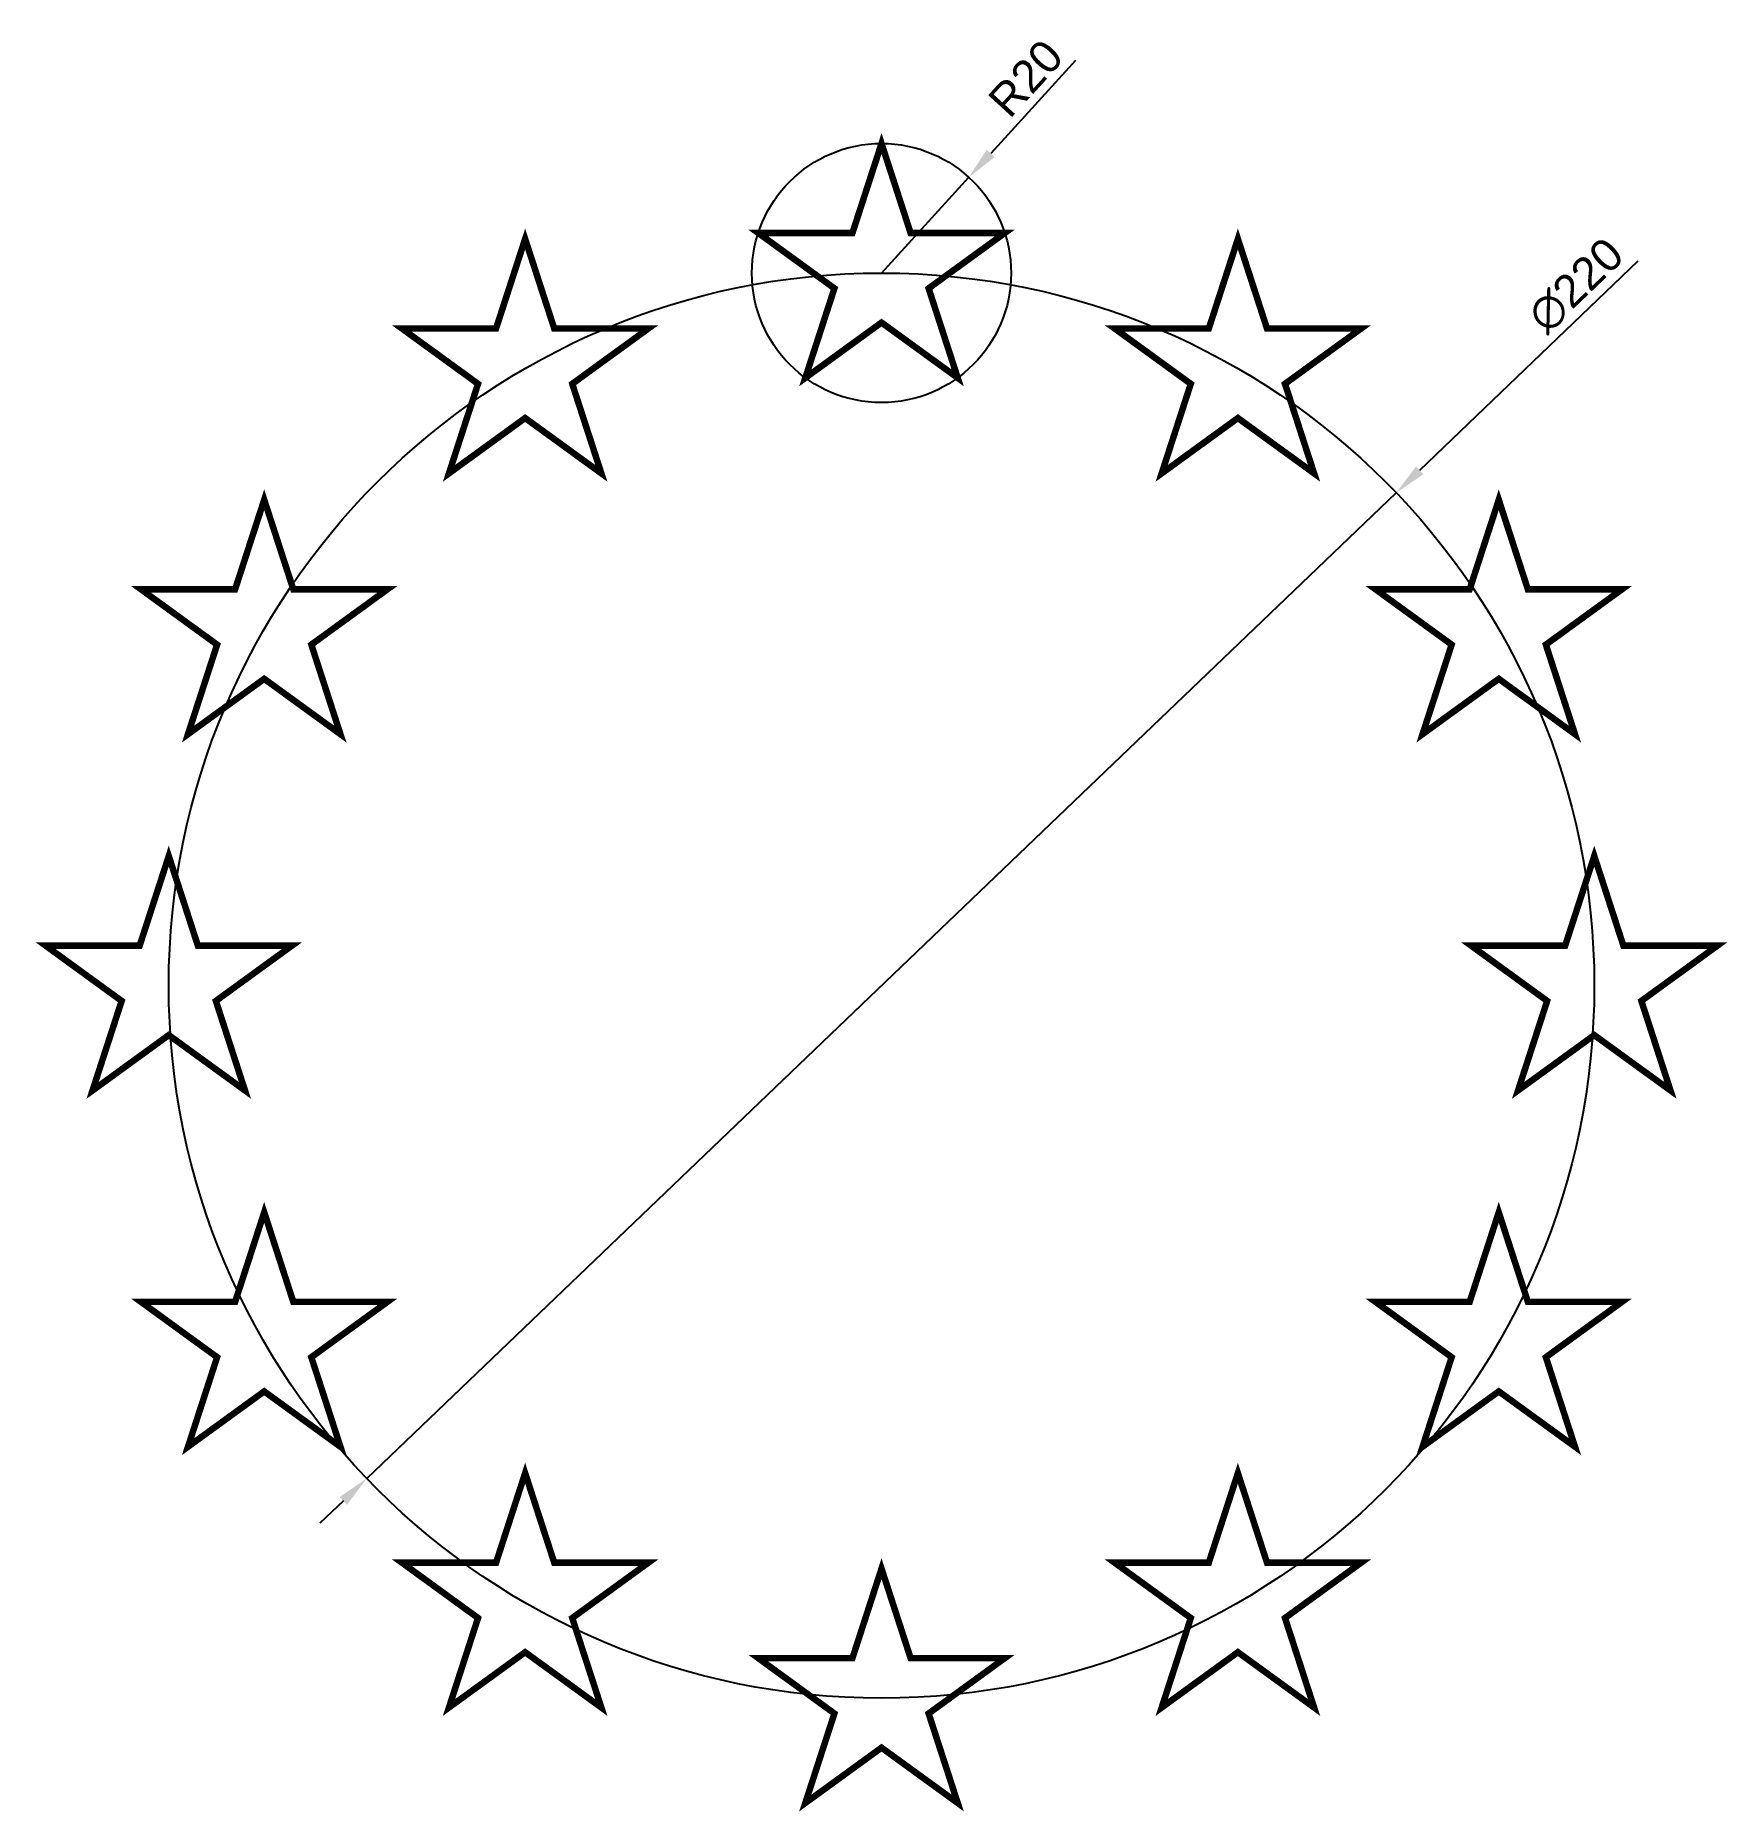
# Model space of a CAD drawing. Header units: millimetres. Extents: x -131 to 131, y -127 to 147.
import ezdxf

# ---------------------------------------------------------------- set-up
doc = ezdxf.new("R2010")
doc.units = ezdxf.units.MM
doc.layers.add('COTAS', color=252, linetype='Continuous')
doc.styles.get("Standard").update_dxf_attribs({"font": 'arial.ttf'})
doc.dimstyles.new('ISO-25', dxfattribs={"dimtxt": 5, "dimasz": 5, "dimexe": 2.5, "dimexo": 7, "dimgap": 1.25, "dimtad": 1, "dimtxsty": 'Standard', "dimcen": 2.5, "dimadec": 0, "dimazin": 0, "dimtfac": 1, "dimtmove": 0, "dimatfit": 3, "dimfxl": 1, "dimarcsym": 0})

# ---------------------------------------------------------------- blocks, each defined once
blk = doc.blocks.new('*U1')
at = {"const_width": 1}
blk.add_lwpolyline([(4.49, 6.18), (19.02, 6.18), (7.27, -2.36), (11.76, -16.18), (0, -7.64), (-11.76, -16.18), (-7.27, -2.36), (-19.02, 6.18), (-4.49, 6.18), (0, 20)], close=True, dxfattribs=at)
blk = doc.blocks.new('*U2')
at = {"color": 0, "linetype": 'ByBlock', "lineweight": -2, "transparency": 16777216}
for p in [(3364.01, 1653.54), (3309.01, 1638.8), (3419.01, 1638.8), (3268.74, 1598.54), (3459.27, 1598.54), (3254.01, 1543.54), (3474.01, 1543.54), (3268.74, 1488.54), (3459.27, 1488.54), (3309.01, 1448.28), (3419.01, 1448.28), (3364.01, 1433.54)]:
    blk.add_blockref('*U1', p, dxfattribs=at)
blk = doc.blocks.new('*D3')
at = {"layer": 'COTAS', "color": 0, "lineweight": -2, "transparency": 16777216}
for p, q in [((29.94, 142.83), (16.85, 128.47)), ((0, 110), (13.48, 124.78))]:
    blk.add_line(p, q, dxfattribs=at)
at = {"layer": 'COTAS', "color": 0, "transparency": 16777216}
blk.add_solid([(16.23, 129.03), (17.46, 127.91), (13.48, 124.78)], dxfattribs=at)
at = {"layer": 'Defpoints', "color": 0, "transparency": 16777216}
for p in [(13.48, 124.78), (0, 110)]:
    blk.add_point(p, dxfattribs=at)
at = {"layer": 'COTAS', "color": 0, "transparency": 16777216, "insert": (22.27, 140.06), "char_height": 5, "attachment_point": 5, "rotation": 47.6345}
blk.add_mtext('R20', dxfattribs=at)
blk = doc.blocks.new('*D4')
at = {"layer": 'COTAS', "color": 0, "lineweight": -2, "transparency": 16777216}
for p, q in [((116.74, 111.81), (83.05, 79.54)), ((-79.44, -76.08), (79.44, 76.08)), ((-83.05, -79.54), (-86.67, -83))]:
    blk.add_line(p, q, dxfattribs=at)
at = {"layer": 'COTAS', "color": 0, "transparency": 16777216}
for points in [[(82.48, 80.14), (83.63, 78.94), (79.44, 76.08)], [(-83.63, -78.94), (-82.48, -80.14), (-79.44, -76.08)]]:
    blk.add_solid(points, dxfattribs=at)
at = {"layer": 'Defpoints', "color": 0, "transparency": 16777216}
for p in [(79.44, 76.08), (-79.44, -76.08)]:
    blk.add_point(p, dxfattribs=at)
at = {"layer": 'COTAS', "color": 0, "transparency": 16777216, "insert": (107.17, 108.09), "char_height": 5, "attachment_point": 5, "rotation": 43.7623}
blk.add_mtext('∅220', dxfattribs=at)

msp = doc.modelspace()

# ---------------------------------------------------------------- linework, layer by layer
at = {"layer": 'COTAS'}
for centre, radius in [((0, 110), 20), ((0, 0), 110)]:
    msp.add_circle(centre, radius, dxfattribs=at)

# ---------------------------------------------------------------- block references
msp.add_blockref('*U2', (-3364.007, -1543.542))

# ---------------------------------------------------------------- dimensions: what is measured, and where the dimension line sits
dim = msp.add_radius_dim(center=(0, 110), mpoint=(13.477, 124.777), dimstyle='ISO-25', dxfattribs=at)
dim.commit()
dim.dimension.update_dxf_attribs({"geometry": '*D3', "text_midpoint": (22.268, 140.059)})
dim = msp.add_diameter_dim_2p(p1=(-79.444, -76.084), p2=(79.444, 76.084), dimstyle='ISO-25', dxfattribs=at)
dim.commit()
dim.dimension.update_dxf_attribs({"geometry": '*D4', "text_midpoint": (109.894, 105.246), "dimtype": 163})

doc.saveas('drawing.dxf')
